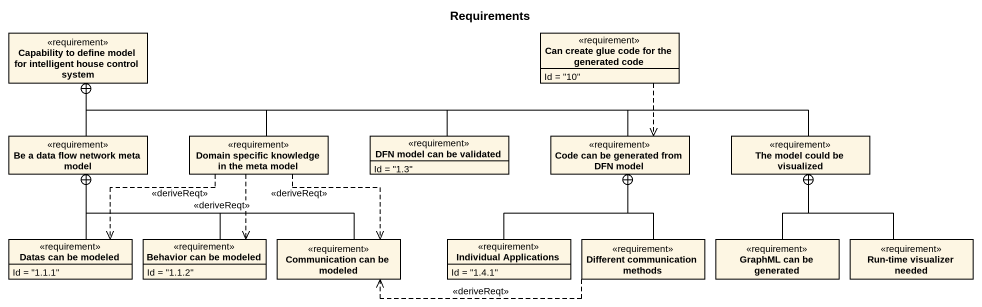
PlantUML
@startuml
title Requirements
hide circle
hide empty members
class "Capability to define model for intelligent house control system" as Capability_to_define_model <<requirement>>
class "Can create glue code for the generated code" as Can_create_glue_code_for <<requirement>> {
  Id = "10"
}
class "Be a data flow network meta model" as Be_a_data_flow_network_meta <<requirement>>
class "Domain specific knowledge in the meta model" as Domain_specific_knowledge <<requirement>>
class "DFN model can be validated" as DFN_model_can_be_validated <<requirement>> {
  Id = "1.3"
}
class "Code can be generated from DFN model" as Code_can_be_generated_from <<requirement>>
class "The model could be visualized" as The_model_could_be <<requirement>>
class "Datas can be modeled" as Datas_can_be_modeled <<requirement>> {
  Id = "1.1.1"
}
class "Behavior can be modeled" as Behavior_can_be_modeled <<requirement>> {
  Id = "1.1.2"
}
class "Communication can be modeled" as Communication_can_be_modeled <<requirement>>
class "Individual Applications" as Individual_Applications <<requirement>> {
  Id = "1.4.1"
}
class "Different communication methods" as Different_communication <<requirement>>
class "GraphML can be generated" as GraphML_can_be_generated <<requirement>>
class "Run-time visualizer needed" as Run_time_visualizer_needed <<requirement>>
Can_create_glue_code_for ..> Code_can_be_generated_from
Be_a_data_flow_network_meta -up-+ Capability_to_define_model
Domain_specific_knowledge -left-+ Capability_to_define_model
Domain_specific_knowledge .left.> Datas_can_be_modeled : <<deriveReqt>>
Domain_specific_knowledge ..> Behavior_can_be_modeled : <<deriveReqt>>
Domain_specific_knowledge ..> Communication_can_be_modeled : <<deriveReqt>>
DFN_model_can_be_validated -left-+ Capability_to_define_model
Code_can_be_generated_from -left-+ Capability_to_define_model
The_model_could_be -left-+ Capability_to_define_model
Datas_can_be_modeled -up-+ Be_a_data_flow_network_meta
Behavior_can_be_modeled -up-+ Be_a_data_flow_network_meta
Communication_can_be_modeled -left-+ Be_a_data_flow_network_meta
Individual_Applications -up-+ Code_can_be_generated_from
Different_communication -up-+ Code_can_be_generated_from
Different_communication .left.> Communication_can_be_modeled : <<deriveReqt>>
GraphML_can_be_generated -up-+ The_model_could_be
Run_time_visualizer_needed -up-+ The_model_could_be
@enduml
